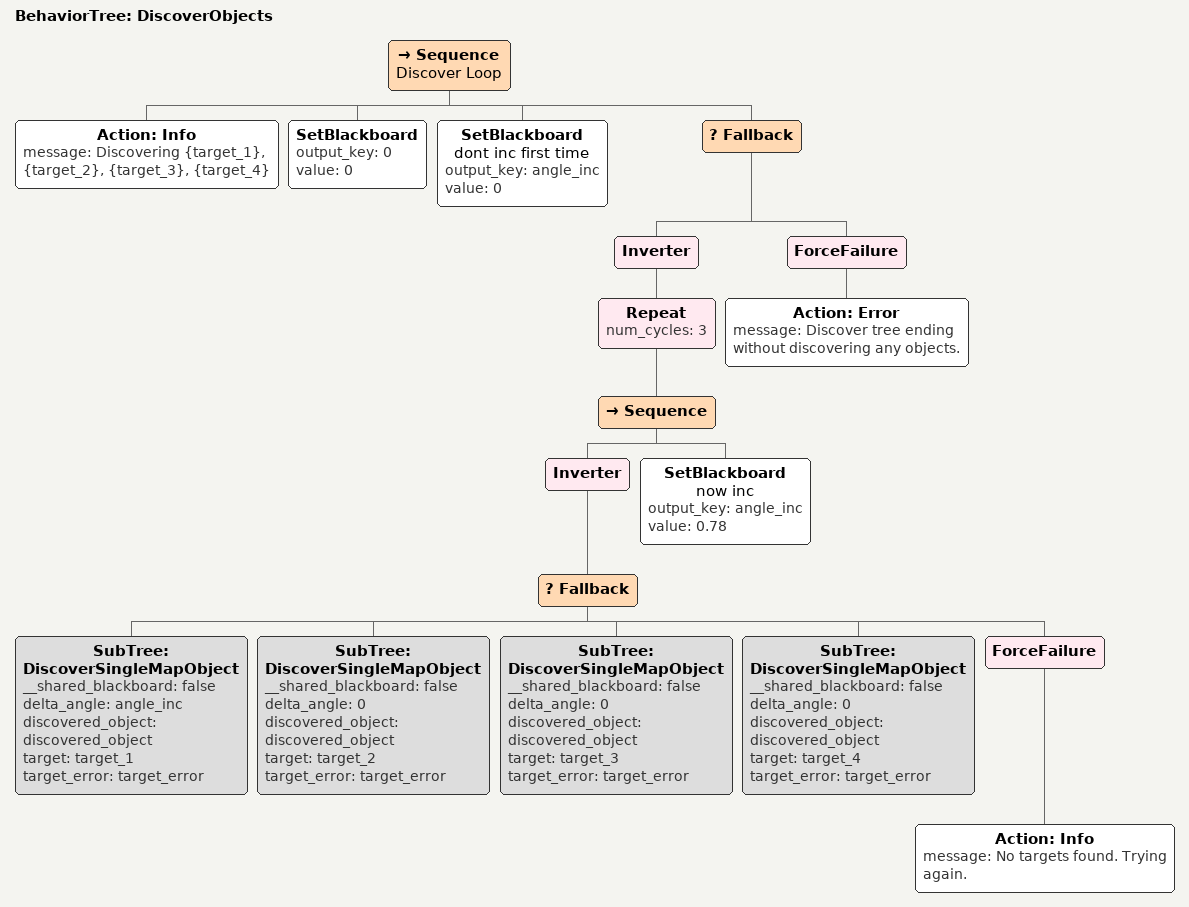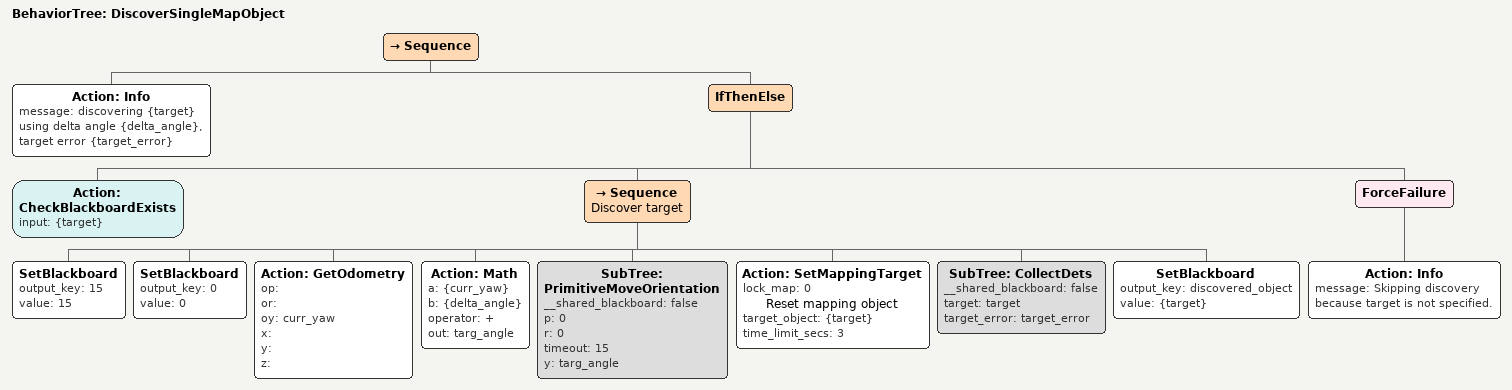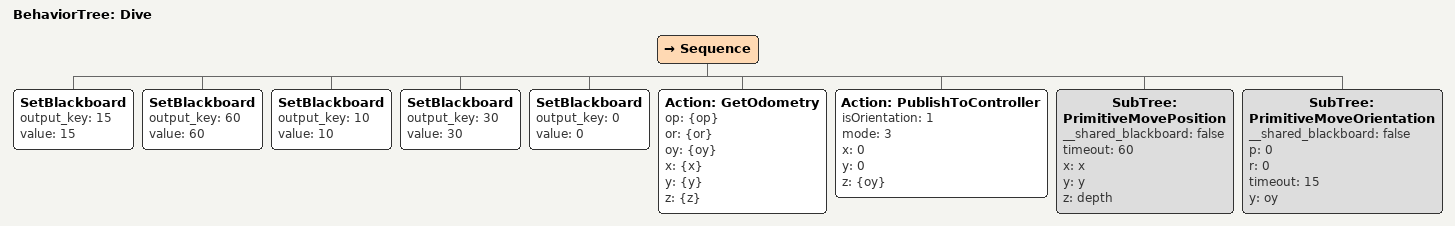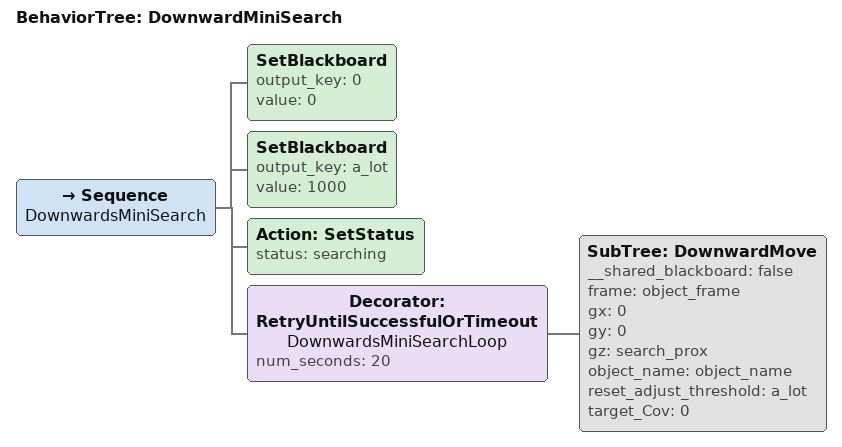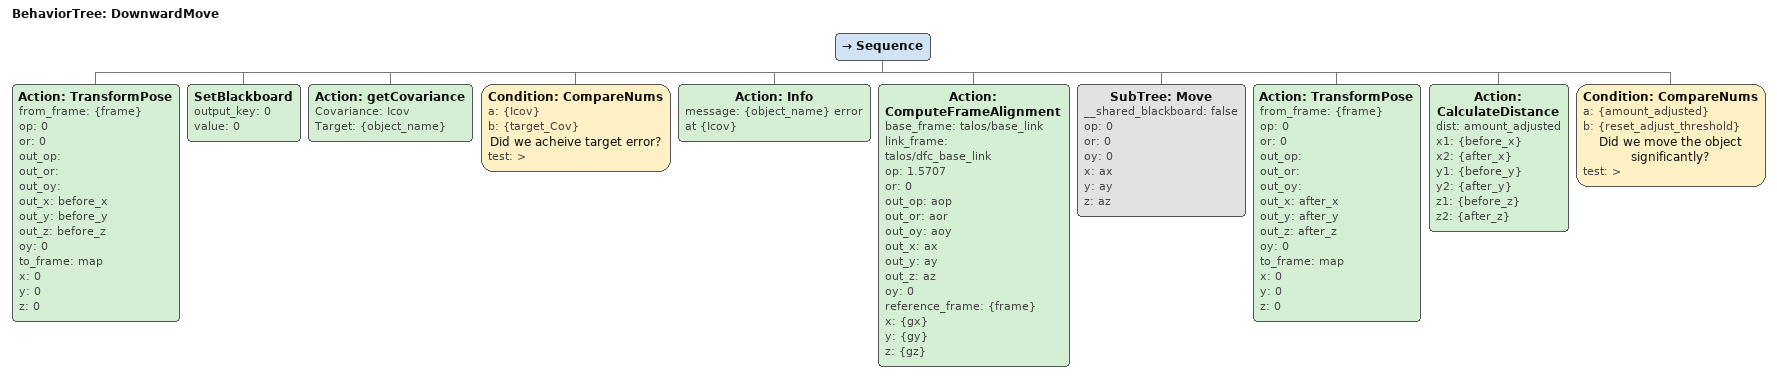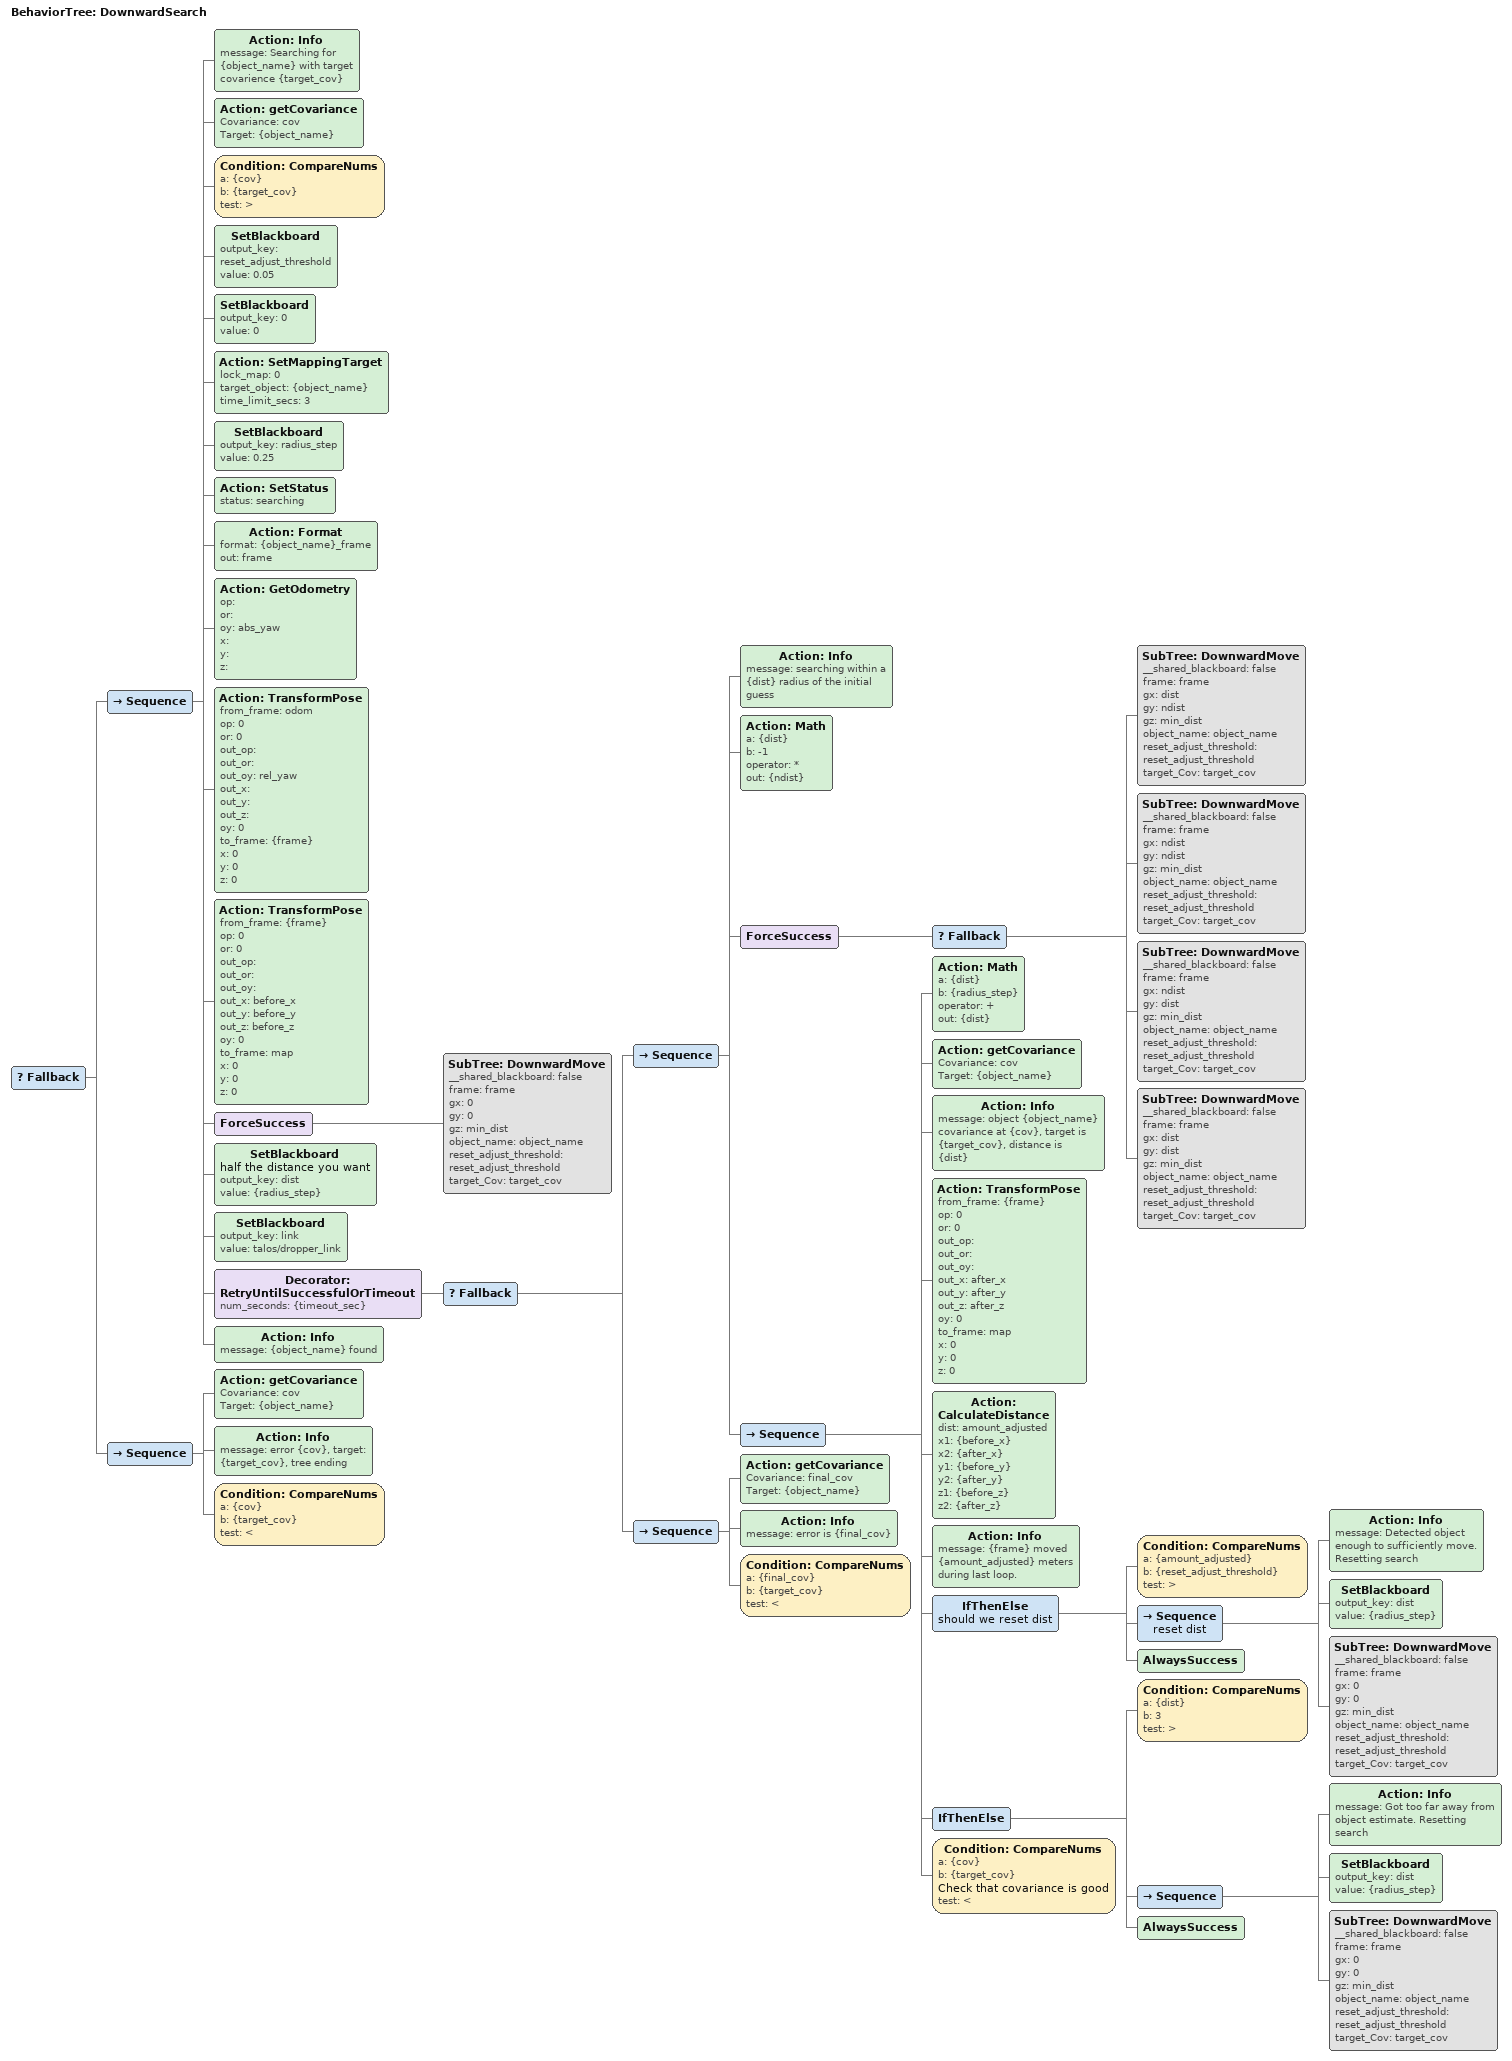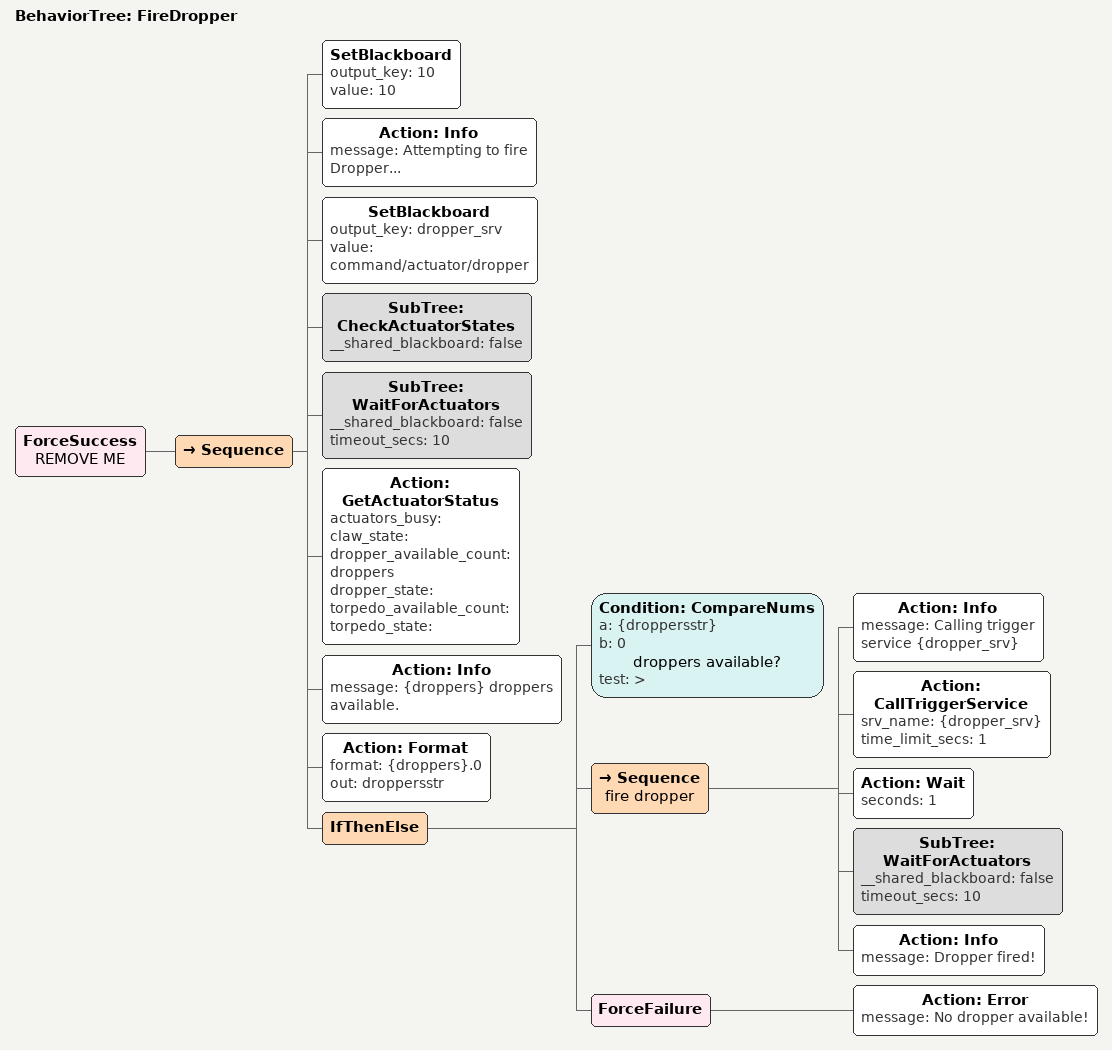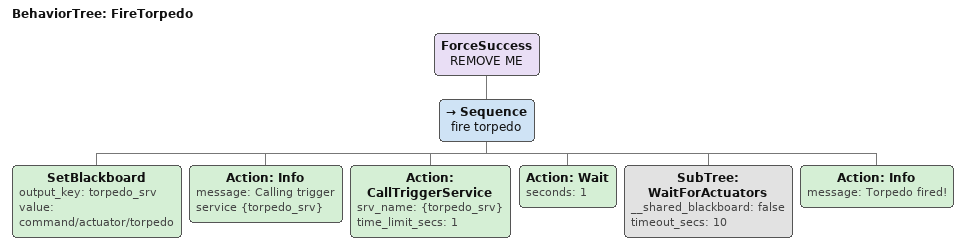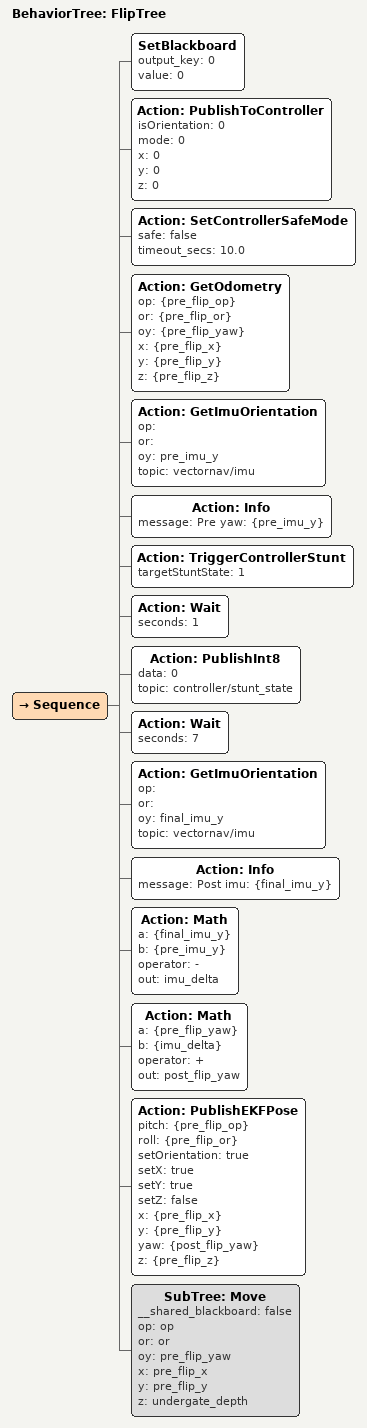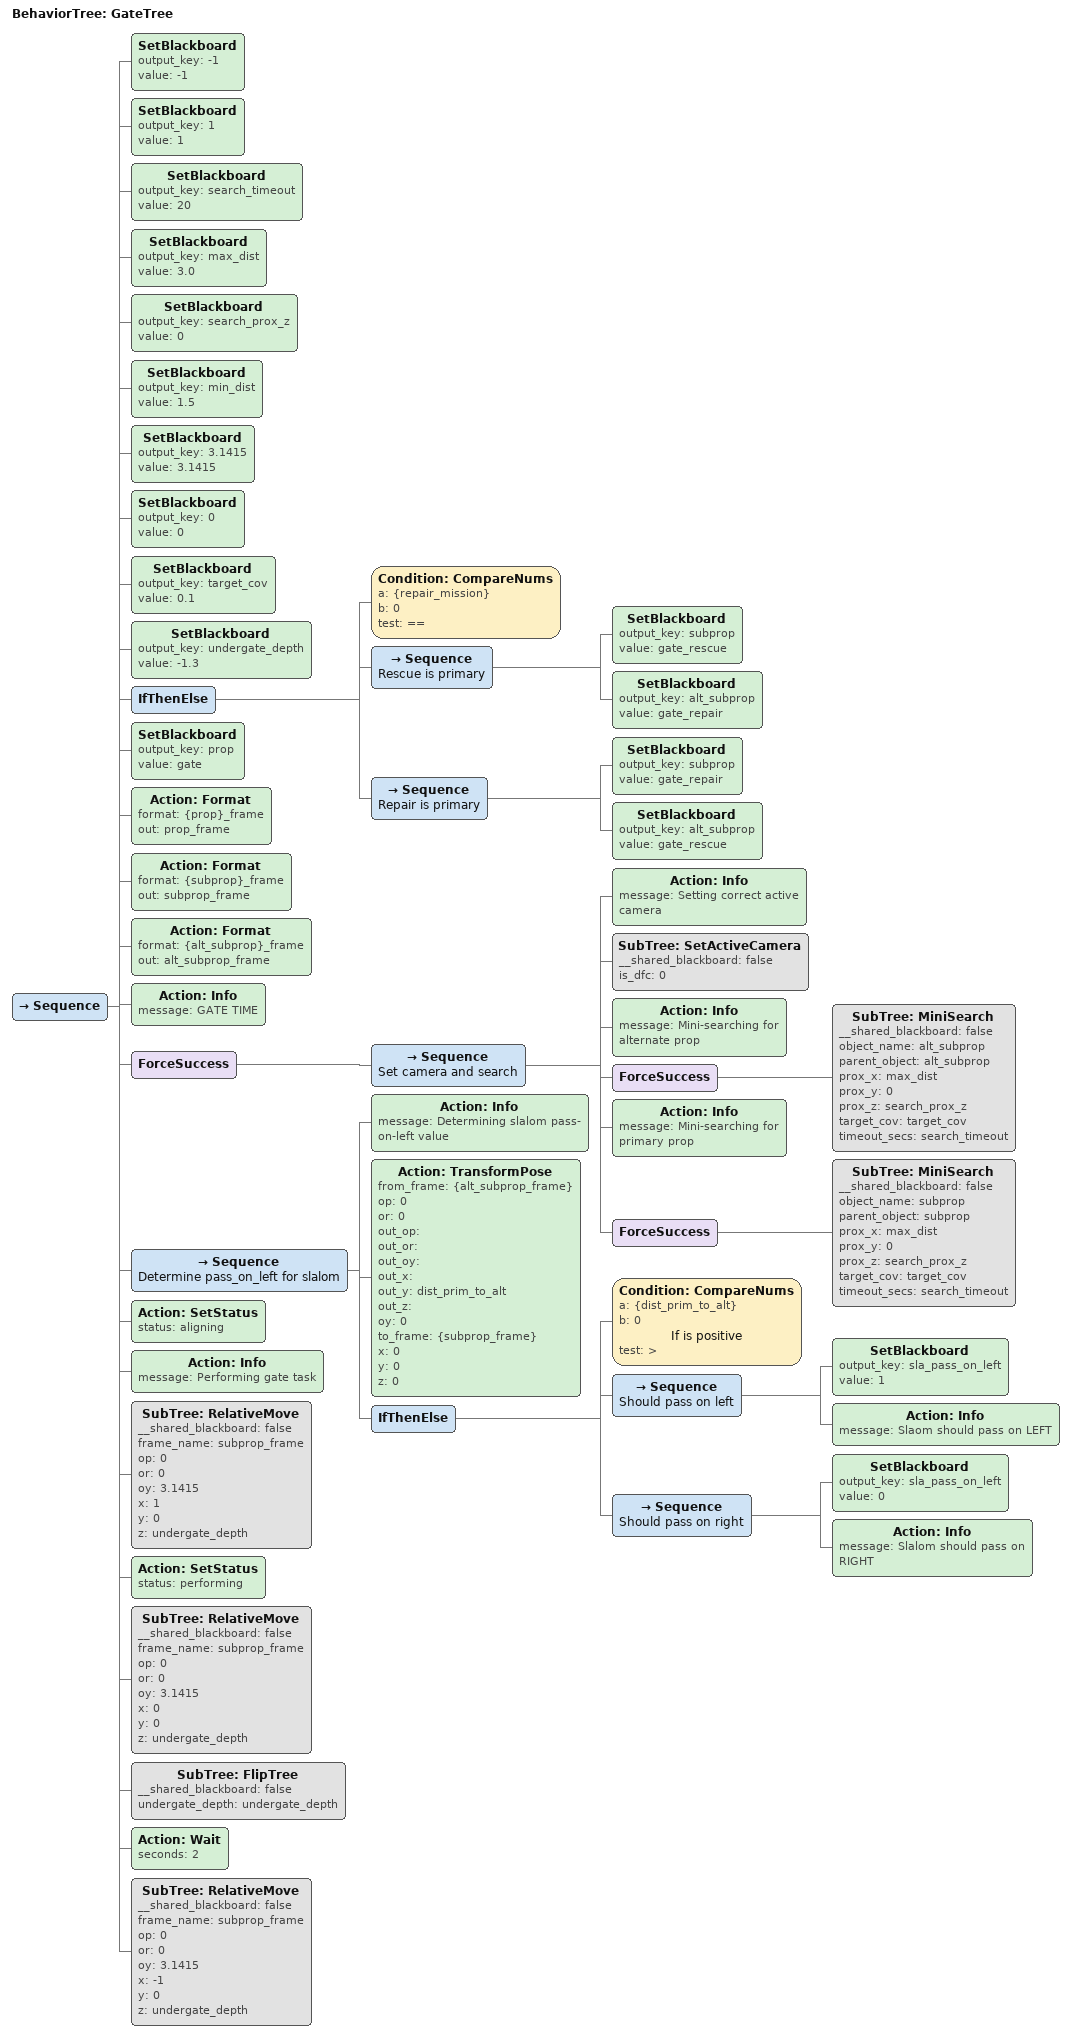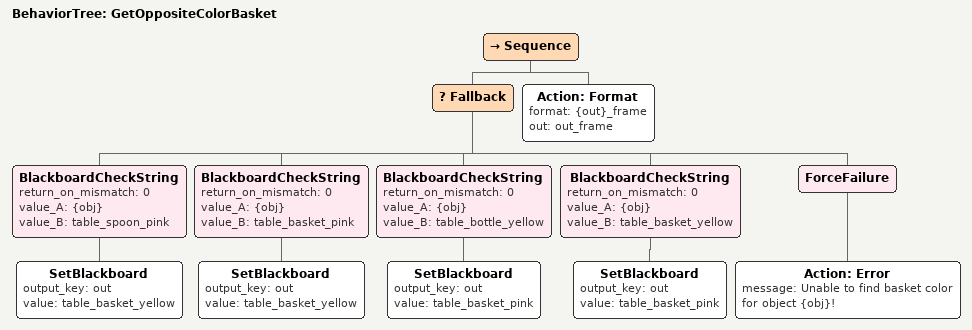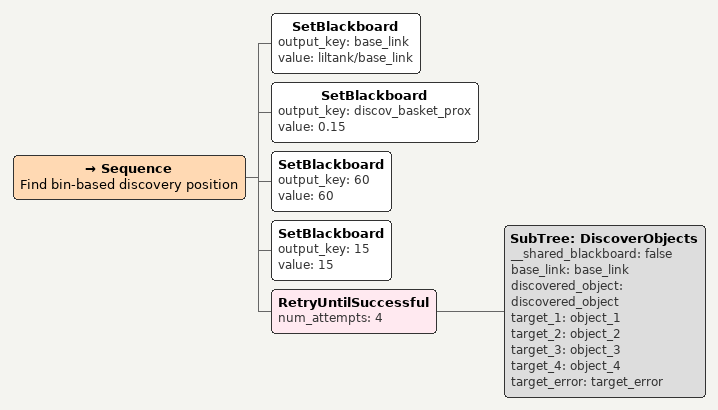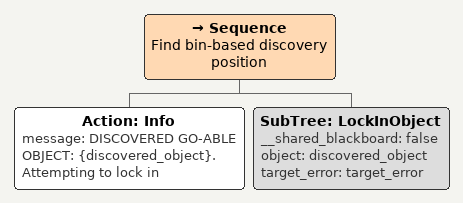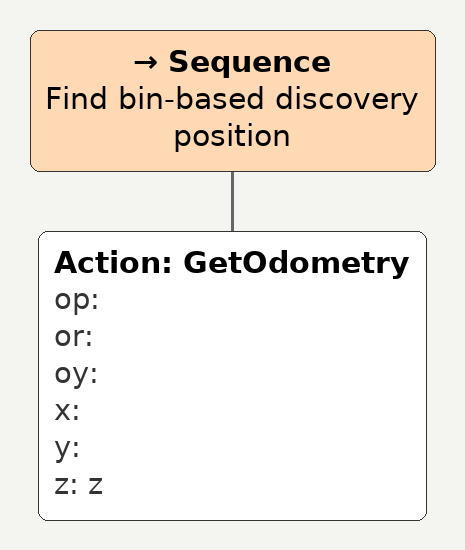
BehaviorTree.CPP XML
<BehaviorTree ID="DiscoverObjects">
    <Sequence name="Discover Loop">
        <Action ID="Info" message="Discovering {target_1}, {target_2}, {target_3}, {target_4}"/>
        <SetBlackboard output_key="0" value="0"/>
        <SetBlackboard name="dont inc first time" output_key="angle_inc" value="0"/>
        <Fallback>
            <Inverter>
                <Repeat num_cycles="3">
                    <Sequence>
                        <Inverter>
                            <Fallback>
                                <SubTree ID="DiscoverSingleMapObject" __shared_blackboard="false" delta_angle="angle_inc" discovered_object="discovered_object" target="target_1" target_error="target_error"/>
                                <SubTree ID="DiscoverSingleMapObject" __shared_blackboard="false" delta_angle="0" discovered_object="discovered_object" target="target_2" target_error="target_error"/>
                                <SubTree ID="DiscoverSingleMapObject" __shared_blackboard="false" delta_angle="0" discovered_object="discovered_object" target="target_3" target_error="target_error"/>
                                <SubTree ID="DiscoverSingleMapObject" __shared_blackboard="false" delta_angle="0" discovered_object="discovered_object" target="target_4" target_error="target_error"/>
                                <ForceFailure>
                                    <Action ID="Info" message="No targets found. Trying again."/>
                                </ForceFailure>
                            </Fallback>
                        </Inverter>
                        <SetBlackboard name="now inc" output_key="angle_inc" value="0.78"/>
                    </Sequence>
                </Repeat>
            </Inverter>
            <ForceFailure>
                <Action ID="Error" message="Discover tree ending without discovering any objects."/>
            </ForceFailure>
        </Fallback>
    </Sequence>
</BehaviorTree>

<BehaviorTree ID="DiscoverSingleMapObject">
    <Sequence>
        <Action ID="Info" message="discovering {target} using delta angle {delta_angle}, target error {target_error}"/>
        <IfThenElse>
            <Action ID="CheckBlackboardExists" input="{target}"/>
            <Sequence name="Discover target">
                <SetBlackboard output_key="15" value="15"/>
                <SetBlackboard output_key="0" value="0"/>
                <Action ID="GetOdometry" op="" or="" oy="curr_yaw" x="" y="" z=""/>
                <Action ID="Math" a="{curr_yaw}" b="{delta_angle}" operator="+" out="targ_angle"/>
                <SubTree ID="PrimitiveMoveOrientation" __shared_blackboard="false" p="0" r="0" timeout="15" y="targ_angle"/>
                <Action ID="SetMappingTarget" lock_map="0" name="Reset mapping object" target_object="{target}" time_limit_secs="3"/>
                <SubTree ID="CollectDets" __shared_blackboard="false" target="target" target_error="target_error"/>
                <SetBlackboard output_key="discovered_object" value="{target}"/>
            </Sequence>
            <ForceFailure>
                <Action ID="Info" message="Skipping discovery because target is not specified."/>
            </ForceFailure>
        </IfThenElse>
    </Sequence>
</BehaviorTree>

<BehaviorTree ID="Dive">
    <Sequence>
        <SetBlackboard output_key="15" value="15"/>
        <SetBlackboard output_key="60" value="60"/>
        <SetBlackboard output_key="10" value="10"/>
        <SetBlackboard output_key="30" value="30"/>
        <SetBlackboard output_key="0" value="0"/>
        <Action ID="GetOdometry" op="{op}" or="{or}" oy="{oy}" x="{x}" y="{y}" z="{z}"/>
        <Action ID="PublishToController" isOrientation="1" mode="3" x="0" y="0" z="{oy}"/>
        <SubTree ID="PrimitiveMovePosition" __shared_blackboard="false" timeout="60" x="x" y="y" z="depth"/>
        <SubTree ID="PrimitiveMoveOrientation" __shared_blackboard="false" p="0" r="0" timeout="15" y="oy"/>
    </Sequence>
</BehaviorTree>

<BehaviorTree ID="DownwardMiniSearch">
    <Sequence name="DownwardsMiniSearch">
        <SetBlackboard output_key="0" value="0"/>
        <SetBlackboard output_key="a_lot" value="1000"/>
        <Action ID="SetStatus" status="searching"/>
        <Decorator ID="RetryUntilSuccessfulOrTimeout" name="DownwardsMiniSearchLoop" num_seconds="20">
            <SubTree ID="DownwardMove" __shared_blackboard="false" frame="object_frame" gx="0" gy="0" gz="search_prox" object_name="object_name" reset_adjust_threshold="a_lot" target_Cov="0"/>
        </Decorator>
    </Sequence>
</BehaviorTree>

<BehaviorTree ID="DownwardMove">
    <Sequence>
        <Action ID="TransformPose" from_frame="{frame}" op="0" or="0" out_op="" out_or="" out_oy="" out_x="before_x" out_y="before_y" out_z="before_z" oy="0" to_frame="map" x="0" y="0" z="0"/>
        <SetBlackboard output_key="0" value="0"/>
        <Action Covariance="Icov" ID="getCovariance" Target="{object_name}"/>
        <Condition ID="CompareNums" a="{Icov}" b="{target_Cov}" name="Did we acheive target error?" test=">"/>
        <Action ID="Info" message="{object_name} error at {Icov}"/>
        <Action ID="ComputeFrameAlignment" base_frame="talos/base_link" link_frame="talos/dfc_base_link" op="1.5707" or="0" out_op="aop" out_or="aor" out_oy="aoy" out_x="ax" out_y="ay" out_z="az" oy="0" reference_frame="{frame}" x="{gx}" y="{gy}" z="{gz}"/>
        <SubTree ID="Move" __shared_blackboard="false" op="0" or="0" oy="0" x="ax" y="ay" z="az"/>
        <Action ID="TransformPose" from_frame="{frame}" op="0" or="0" out_op="" out_or="" out_oy="" out_x="after_x" out_y="after_y" out_z="after_z" oy="0" to_frame="map" x="0" y="0" z="0"/>
        <Action ID="CalculateDistance" dist="amount_adjusted" x1="{before_x}" x2="{after_x}" y1="{before_y}" y2="{after_y}" z1="{before_z}" z2="{after_z}"/>
        <Condition ID="CompareNums" a="{amount_adjusted}" b="{reset_adjust_threshold}" name="Did we move the object significantly?" test=">"/>
    </Sequence>
</BehaviorTree>

<BehaviorTree ID="DownwardSearch">
    <Fallback>
        <Sequence>
            <Action ID="Info" message="Searching for {object_name} with target covarience {target_cov}"/>
            <Action Covariance="cov" ID="getCovariance" Target="{object_name}"/>
            <Condition ID="CompareNums" a="{cov}" b="{target_cov}" test=">"/>
            <SetBlackboard output_key="reset_adjust_threshold" value="0.05"/>
            <SetBlackboard output_key="0" value="0"/>
            <Action ID="SetMappingTarget" lock_map="0" target_object="{object_name}" time_limit_secs="3"/>
            <SetBlackboard output_key="radius_step" value="0.25"/>
            <Action ID="SetStatus" status="searching"/>
            <Action ID="Format" format="{object_name}_frame" out="frame"/>
            <Action ID="GetOdometry" op="" or="" oy="abs_yaw" x="" y="" z=""/>
            <Action ID="TransformPose" from_frame="odom" op="0" or="0" out_op="" out_or="" out_oy="rel_yaw" out_x="" out_y="" out_z="" oy="0" to_frame="{frame}" x="0" y="0" z="0"/>
            <Action ID="TransformPose" from_frame="{frame}" op="0" or="0" out_op="" out_or="" out_oy="" out_x="before_x" out_y="before_y" out_z="before_z" oy="0" to_frame="map" x="0" y="0" z="0"/>
            <ForceSuccess>
                <SubTree ID="DownwardMove" __shared_blackboard="false" frame="frame" gx="0" gy="0" gz="min_dist" object_name="object_name" reset_adjust_threshold="reset_adjust_threshold" target_Cov="target_cov"/>
            </ForceSuccess>
            <SetBlackboard name="half the distance you want" output_key="dist" value="{radius_step}"/>
            <SetBlackboard output_key="link" value="talos/dropper_link"/>
            <Decorator ID="RetryUntilSuccessfulOrTimeout" num_seconds="{timeout_sec}">
                <Fallback>
                    <Sequence>
                        <Action ID="Info" message="searching within a {dist} radius of the initial guess"/>
                        <Action ID="Math" a="{dist}" b="-1" operator="*" out="{ndist}"/>
                        <ForceSuccess>
                            <Fallback>
                                <SubTree ID="DownwardMove" __shared_blackboard="false" frame="frame" gx="dist" gy="ndist" gz="min_dist" object_name="object_name" reset_adjust_threshold="reset_adjust_threshold" target_Cov="target_cov"/>
                                <SubTree ID="DownwardMove" __shared_blackboard="false" frame="frame" gx="ndist" gy="ndist" gz="min_dist" object_name="object_name" reset_adjust_threshold="reset_adjust_threshold" target_Cov="target_cov"/>
                                <SubTree ID="DownwardMove" __shared_blackboard="false" frame="frame" gx="ndist" gy="dist" gz="min_dist" object_name="object_name" reset_adjust_threshold="reset_adjust_threshold" target_Cov="target_cov"/>
                                <SubTree ID="DownwardMove" __shared_blackboard="false" frame="frame" gx="dist" gy="dist" gz="min_dist" object_name="object_name" reset_adjust_threshold="reset_adjust_threshold" target_Cov="target_cov"/>
                            </Fallback>
                        </ForceSuccess>
                        <Sequence>
                            <Action ID="Math" a="{dist}" b="{radius_step}" operator="+" out="{dist}"/>
                            <Action Covariance="cov" ID="getCovariance" Target="{object_name}"/>
                            <Action ID="Info" message="object {object_name} covariance at {cov}, target is {target_cov}, distance is {dist}"/>
                            <Action ID="TransformPose" from_frame="{frame}" op="0" or="0" out_op="" out_or="" out_oy="" out_x="after_x" out_y="after_y" out_z="after_z" oy="0" to_frame="map" x="0" y="0" z="0"/>
                            <Action ID="CalculateDistance" dist="amount_adjusted" x1="{before_x}" x2="{after_x}" y1="{before_y}" y2="{after_y}" z1="{before_z}" z2="{after_z}"/>
                            <Action ID="Info" message="{frame} moved {amount_adjusted} meters during last loop."/>
                            <IfThenElse name="should we reset dist">
                                <Condition ID="CompareNums" a="{amount_adjusted}" b="{reset_adjust_threshold}" test=">"/>
                                <Sequence name="reset dist">
                                    <Action ID="Info" message="Detected object enough to sufficiently move. Resetting search"/>
                                    <SetBlackboard output_key="dist" value="{radius_step}"/>
                                    <SubTree ID="DownwardMove" __shared_blackboard="false" frame="frame" gx="0" gy="0" gz="min_dist" object_name="object_name" reset_adjust_threshold="reset_adjust_threshold" target_Cov="target_cov"/>
                                </Sequence>
                                <AlwaysSuccess/>
                            </IfThenElse>
                            <IfThenElse>
                                <Condition ID="CompareNums" a="{dist}" b="3" test=">"/>
                                <Sequence>
                                    <Action ID="Info" message="Got too far away from object estimate. Resetting search"/>
                                    <SetBlackboard output_key="dist" value="{radius_step}"/>
                                    <SubTree ID="DownwardMove" __shared_blackboard="false" frame="frame" gx="0" gy="0" gz="min_dist" object_name="object_name" reset_adjust_threshold="reset_adjust_threshold" target_Cov="target_cov"/>
                                </Sequence>
                                <AlwaysSuccess/>
                            </IfThenElse>
                            <Condition ID="CompareNums" a="{cov}" b="{target_cov}" name="Check that covariance is good" test="&lt;"/>
                        </Sequence>
                    </Sequence>
                    <Sequence>
                        <Action Covariance="final_cov" ID="getCovariance" Target="{object_name}"/>
                        <Action ID="Info" message="error is {final_cov}"/>
                        <Condition ID="CompareNums" a="{final_cov}" b="{target_cov}" test="&lt;"/>
                    </Sequence>
                </Fallback>
            </Decorator>
            <Action ID="Info" message="{object_name} found"/>
        </Sequence>
        <Sequence>
            <Action Covariance="cov" ID="getCovariance" Target="{object_name}"/>
            <Action ID="Info" message="error {cov}, target: {target_cov}, tree ending"/>
            <Condition ID="CompareNums" a="{cov}" b="{target_cov}" test="&lt;"/>
        </Sequence>
    </Fallback>
</BehaviorTree>

<BehaviorTree ID="FireDropper">
    <ForceSuccess name="REMOVE ME">
        <Sequence>
            <SetBlackboard output_key="10" value="10"/>
            <Action ID="Info" message="Attempting to fire Dropper..."/>
            <SetBlackboard output_key="dropper_srv" value="command/actuator/dropper"/>
            <SubTree ID="CheckActuatorStates" __shared_blackboard="false"/>
            <SubTree ID="WaitForActuators" __shared_blackboard="false" timeout_secs="10"/>
            <Action ID="GetActuatorStatus" actuators_busy="" claw_state="" dropper_available_count="droppers" dropper_state="" torpedo_available_count="" torpedo_state=""/>
            <Action ID="Info" message="{droppers} droppers available."/>
            <Action ID="Format" format="{droppers}.0" out="droppersstr"/>
            <IfThenElse>
                <Condition ID="CompareNums" a="{droppersstr}" b="0" name="droppers available?" test=">"/>
                <Sequence name="fire dropper">
                    <Action ID="Info" message="Calling trigger service {dropper_srv}"/>
                    <Action ID="CallTriggerService" srv_name="{dropper_srv}" time_limit_secs="1"/>
                    <Action ID="Wait" seconds="1"/>
                    <SubTree ID="WaitForActuators" __shared_blackboard="false" timeout_secs="10"/>
                    <Action ID="Info" message="Dropper fired!"/>
                </Sequence>
                <ForceFailure>
                    <Action ID="Error" message="No dropper available!"/>
                </ForceFailure>
            </IfThenElse>
        </Sequence>
    </ForceSuccess>
</BehaviorTree>

<BehaviorTree ID="FireTorpedo">
    <ForceSuccess name="REMOVE ME">
        <Sequence name="fire torpedo">
            <SetBlackboard output_key="torpedo_srv" value="command/actuator/torpedo"/>
            <Action ID="Info" message="Calling trigger service {torpedo_srv}"/>
            <Action ID="CallTriggerService" srv_name="{torpedo_srv}" time_limit_secs="1"/>
            <Action ID="Wait" seconds="1"/>
            <SubTree ID="WaitForActuators" __shared_blackboard="false" timeout_secs="10"/>
            <Action ID="Info" message="Torpedo fired!"/>
        </Sequence>
    </ForceSuccess>
</BehaviorTree>

<BehaviorTree ID="FlipTree">
    <Sequence>
        <SetBlackboard output_key="0" value="0"/>
        <Action ID="PublishToController" isOrientation="0" mode="0" x="0" y="0" z="0"/>
        <Action ID="SetControllerSafeMode" safe="false" timeout_secs="10.0"/>
        <Action ID="GetOdometry" op="{pre_flip_op}" or="{pre_flip_or}" oy="{pre_flip_yaw}" x="{pre_flip_x}" y="{pre_flip_y}" z="{pre_flip_z}"/>
        <Action ID="GetImuOrientation" op="" or="" oy="pre_imu_y" topic="vectornav/imu"/>
        <Action ID="Info" message="Pre yaw: {pre_imu_y}"/>
        <Action ID="TriggerControllerStunt" targetStuntState="1"/>
        <Action ID="Wait" seconds="1"/>
        <Action ID="PublishInt8" data="0" topic="controller/stunt_state"/>
        <Action ID="Wait" seconds="7"/>
        <Action ID="GetImuOrientation" op="" or="" oy="final_imu_y" topic="vectornav/imu"/>
        <Action ID="Info" message="Post imu: {final_imu_y}"/>
        <Action ID="Math" a="{final_imu_y}" b="{pre_imu_y}" operator="-" out="imu_delta"/>
        <Action ID="Math" a="{pre_flip_yaw}" b="{imu_delta}" operator="+" out="post_flip_yaw"/>
        <Action ID="PublishEKFPose" pitch="{pre_flip_op}" roll="{pre_flip_or}" setOrientation="true" setX="true" setY="true" setZ="false" x="{pre_flip_x}" y="{pre_flip_y}" yaw="{post_flip_yaw}" z="{pre_flip_z}"/>
        <SubTree ID="Move" __shared_blackboard="false" op="op" or="or" oy="pre_flip_yaw" x="pre_flip_x" y="pre_flip_y" z="undergate_depth"/>
    </Sequence>
</BehaviorTree>

<BehaviorTree ID="GateTree">
    <Sequence>
        <SetBlackboard output_key="-1" value="-1"/>
        <SetBlackboard output_key="1" value="1"/>
        <SetBlackboard output_key="search_timeout" value="20"/>
        <SetBlackboard output_key="max_dist" value="3.0"/>
        <SetBlackboard output_key="search_prox_z" value="0"/>
        <SetBlackboard output_key="min_dist" value="1.5"/>
        <SetBlackboard output_key="3.1415" value="3.1415"/>
        <SetBlackboard output_key="0" value="0"/>
        <SetBlackboard output_key="target_cov" value="0.1"/>
        <SetBlackboard output_key="undergate_depth" value="-1.3"/>
        <IfThenElse>
            <Condition ID="CompareNums" a="{repair_mission}" b="0" test="=="/>
            <Sequence name="Rescue is primary">
                <SetBlackboard output_key="subprop" value="gate_rescue"/>
                <SetBlackboard output_key="alt_subprop" value="gate_repair"/>
            </Sequence>
            <Sequence name="Repair is primary">
                <SetBlackboard output_key="subprop" value="gate_repair"/>
                <SetBlackboard output_key="alt_subprop" value="gate_rescue"/>
            </Sequence>
        </IfThenElse>
        <SetBlackboard output_key="prop" value="gate"/>
        <Action ID="Format" format="{prop}_frame" out="prop_frame"/>
        <Action ID="Format" format="{subprop}_frame" out="subprop_frame"/>
        <Action ID="Format" format="{alt_subprop}_frame" out="alt_subprop_frame"/>
        <Action ID="Info" message="GATE TIME"/>
        <ForceSuccess>
            <Sequence name="Set camera and search">
                <Action ID="Info" message="Setting correct active camera"/>
                <SubTree ID="SetActiveCamera" __shared_blackboard="false" is_dfc="0"/>
                <Action ID="Info" message="Mini-searching for alternate prop"/>
                <ForceSuccess>
                    <SubTree ID="MiniSearch" __shared_blackboard="false" object_name="alt_subprop" parent_object="alt_subprop" prox_x="max_dist" prox_y="0" prox_z="search_prox_z" target_cov="target_cov" timeout_secs="search_timeout"/>
                </ForceSuccess>
                <Action ID="Info" message="Mini-searching for primary prop"/>
                <ForceSuccess>
                    <SubTree ID="MiniSearch" __shared_blackboard="false" object_name="subprop" parent_object="subprop" prox_x="max_dist" prox_y="0" prox_z="search_prox_z" target_cov="target_cov" timeout_secs="search_timeout"/>
                </ForceSuccess>
            </Sequence>
        </ForceSuccess>
        <Sequence name="Determine pass_on_left for slalom">
            <Action ID="Info" message="Determining slalom pass-on-left value"/>
            <Action ID="TransformPose" from_frame="{alt_subprop_frame}" op="0" or="0" out_op="" out_or="" out_oy="" out_x="" out_y="dist_prim_to_alt" out_z="" oy="0" to_frame="{subprop_frame}" x="0" y="0" z="0"/>
            <IfThenElse>
                <Condition ID="CompareNums" a="{dist_prim_to_alt}" b="0" name="If is positive" test=">"/>
                <Sequence name="Should pass on left">
                    <SetBlackboard output_key="sla_pass_on_left" value="1"/>
                    <Action ID="Info" message="Slaom should pass on LEFT"/>
                </Sequence>
                <Sequence name="Should pass on right">
                    <SetBlackboard output_key="sla_pass_on_left" value="0"/>
                    <Action ID="Info" message="Slalom should pass on RIGHT"/>
                </Sequence>
            </IfThenElse>
        </Sequence>
        <Action ID="SetStatus" status="aligning"/>
        <Action ID="Info" message="Performing gate task"/>
        <SubTree ID="RelativeMove" __shared_blackboard="false" frame_name="subprop_frame" op="0" or="0" oy="3.1415" x="1" y="0" z="undergate_depth"/>
        <Action ID="SetStatus" status="performing"/>
        <SubTree ID="RelativeMove" __shared_blackboard="false" frame_name="subprop_frame" op="0" or="0" oy="3.1415" x="0" y="0" z="undergate_depth"/>
        <SubTree ID="FlipTree" __shared_blackboard="false" undergate_depth="undergate_depth"/>
        <Action ID="Wait" seconds="2"/>
        <SubTree ID="RelativeMove" __shared_blackboard="false" frame_name="subprop_frame" op="0" or="0" oy="3.1415" x="-1" y="0" z="undergate_depth"/>
    </Sequence>
</BehaviorTree>

<BehaviorTree ID="GetOppositeColorBasket">
    <Sequence>
        <Fallback>
            <BlackboardCheckString return_on_mismatch="0" value_A="{obj}" value_B="table_spoon_pink">
                <SetBlackboard output_key="out" value="table_basket_yellow"/>
            </BlackboardCheckString>
            <BlackboardCheckString return_on_mismatch="0" value_A="{obj}" value_B="table_basket_pink">
                <SetBlackboard output_key="out" value="table_basket_yellow"/>
            </BlackboardCheckString>
            <BlackboardCheckString return_on_mismatch="0" value_A="{obj}" value_B="table_bottle_yellow">
                <SetBlackboard output_key="out" value="table_basket_pink"/>
            </BlackboardCheckString>
            <BlackboardCheckString return_on_mismatch="0" value_A="{obj}" value_B="table_basket_yellow">
                <SetBlackboard output_key="out" value="table_basket_pink"/>
            </BlackboardCheckString>
            <ForceFailure>
                <Action ID="Error" message="Unable to find basket color for object {obj}!"/>
            </ForceFailure>
        </Fallback>
        <Action ID="Format" format="{out}_frame" out="out_frame"/>
    </Sequence>
</BehaviorTree>

<Sequence name="Find bin-based discovery position">
    <SetBlackboard output_key="base_link" value="liltank/base_link"/>
    <SetBlackboard output_key="discov_basket_prox" value="0.15"/>
    <SetBlackboard output_key="60" value="60"/>
    <SetBlackboard output_key="15" value="15"/>
    <RetryUntilSuccessful num_attempts="4">
        <SubTree ID="DiscoverObjects" __shared_blackboard="false" base_link="base_link" discovered_object="discovered_object" target_1="object_1" target_2="object_2" target_3="object_3" target_4="object_4" target_error="target_error"/>
    </RetryUntilSuccessful>
</Sequence>

<Sequence name="Find bin-based discovery position">
    <Action ID="Info" message="DISCOVERED GO-ABLE OBJECT: {discovered_object}. Attempting to lock in"/>
    <SubTree ID="LockInObject" __shared_blackboard="false" object="discovered_object" target_error="target_error"/>
</Sequence>

<Sequence name="Find bin-based discovery position">
    <Action ID="GetOdometry" op="" or="" oy="" x="" y="" z="z"/>
</Sequence>
